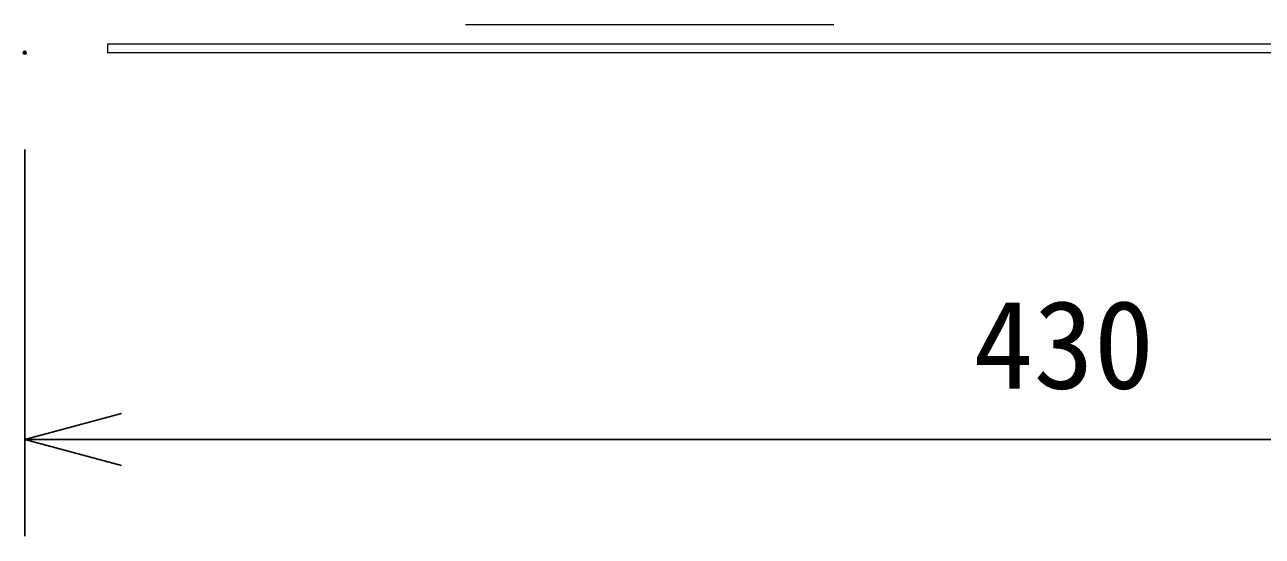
# Model space of a CAD drawing. Units: millimetres, scale not verified. Extents: x -62 to 63, y -57 to 57.
# Drawn here: x -50.78 to -25.18, y 3.03 to 13.61 of the extents above; entities that cross this region are included whole.
import ezdxf
from ezdxf.enums import TextEntityAlignment as Align

# ---------------------------------------------------------------- set-up
doc = ezdxf.new("R2010")
doc.units = ezdxf.units.MM
doc.header["$LTSCALE"] = 0.125
doc.header["$PDMODE"] = 32
doc.header["$PDSIZE"] = 0.0625
for name, color, linetype in [('0-0_0', 7, 'Continuous'), ('0-4_DEFPOINTS', 7, 'Continuous'), ('0-6_SUNPO', 7, 'Continuous')]:
    doc.layers.add(name, color=color, linetype=linetype)
doc.layers.add('0-5_GAIKEI', color=7, linetype='Continuous', lineweight=18)
doc.styles.add('ＭＳ ゴシック', font='')
doc.styles.get('ＭＳ ゴシック').set_extended_font_data('MS Gothic')

# ---------------------------------------------------------------- blocks, each defined once
blk = doc.blocks.new('_OPEN30')
at = {"layer": '0-0_0'}
blk.add_line((0, 0), (-1, 0), dxfattribs=at)
blk.add_lwpolyline([(-1, 0.26795), (0, 0), (-1, -0.26795)], dxfattribs=at)
blk = doc.blocks.new('D8')
at = {"layer": '0-4_DEFPOINTS'}
blk.add_point((-51.3733, 11.2293), dxfattribs=at)
at = {"layer": '0-6_SUNPO'}
for p, q in [((-51.3733, 9.2293), (-51.3733, 1.2293)), ((-49.3733, 3.2293), (-10.3733, 3.2293))]:
    blk.add_line(p, q, dxfattribs=at)
at = {"layer": '0-6_SUNPO', "xscale": 2, "yscale": 2, "rotation": 180}
blk.add_blockref('_OPEN30', (-51.3733, 3.2293), dxfattribs=at)
at = {"layer": '0-6_SUNPO', "style": 'ＭＳ ゴシック'}
blk.add_text('430', height=1.833, dxfattribs=at).set_placement((-31.7483, 3.7293), align=Align.BOTTOM_LEFT)

msp = doc.modelspace()

# ---------------------------------------------------------------- linework, layer by layer
at = {"layer": '0-5_GAIKEI', "color": 1}
for p, q in [((-34.0471, 13.6056), (-41.6628, 13.6056)), ((-49.0744, 13.2094), (-49.0744, 13.0284)), ((-49.0702, 13.2094), (-18.2018, 13.2094)), ((-30.6318, 13.0276), (-30.6318, 13.0284)), ((-30.5818, 13.0276), (-30.6318, 13.0276)), ((-30.5818, 13.0284), (-30.5818, 13.0276)), ((-27.9815, 13.0276), (-30.5818, 13.0276)), ((-27.9815, 13.0276), (-27.9815, 13.0284)), ((-27.9315, 13.0276), (-27.9815, 13.0276)), ((-27.9315, 13.0284), (-27.9315, 13.0276))]:
    msp.add_line(p, q, dxfattribs=at)
at = {"layer": '0-5_GAIKEI'}
msp.add_line((-9.4931, 13.0284), (-49.0702, 13.0284), dxfattribs=at)

# ---------------------------------------------------------------- block references
at = {"layer": '0-6_SUNPO'}
msp.add_blockref('D8', (0.5896, 1.7991), dxfattribs=at)

doc.saveas('drawing.dxf')
